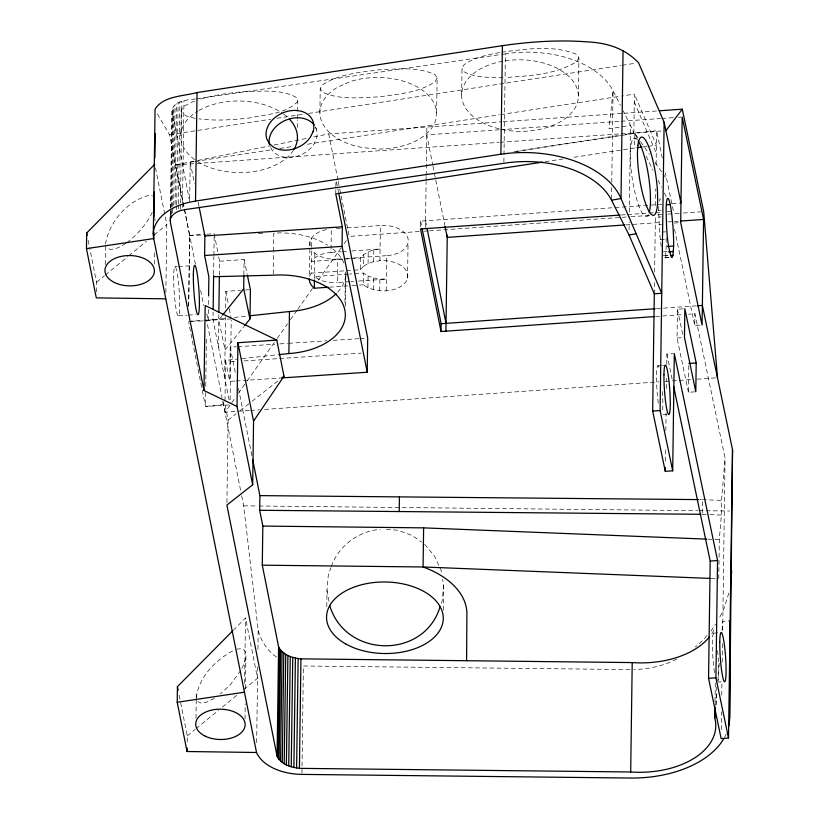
<?xml version="1.0" encoding="UTF-8"?>
<svg xmlns="http://www.w3.org/2000/svg" width="819" height="819" viewBox="0 0 819 819"><rect width="100%" height="100%" fill="white"/><g stroke="black" fill="none" stroke-linecap="round" stroke-linejoin="round"><path stroke-width="0.61" stroke-dasharray="4.09 3.07" d="M702.241 513.083L702.364 499.641L699.805 499.61M257.698 666.881L256.644 743.683M257.934 649.221L258.18 630.302L243.683 505.825L241.687 495.802M694.573 391.851L688.441 392.281L688.799 363.472M96.386 291.861L96.519 282.238L89.64 247.778M105.241 264.547L105.508 245.362M105.528 244.082C108.866 221.888 128.225 199.826 150.368 195.055L152.498 195.966M154.3 264.117L154.494 250.102M154.689 236.087L154.74 232.258M154.893 221.038L154.934 218.243M165.858 292.567L166.81 224.601L155.497 167.997M170.321 214.486L170.506 209.265M170.413 208.118L171.898 110.012C174.754 100.42 187.377 100.01 195.342 98.976M170.813 215.52L170.895 209.162M170.915 207.893L172.307 108.63M171.488 214.189L171.58 207.831M171.591 206.552L172.983 107.299M172.42 212.92L172.492 207.831M172.512 206.552L173.915 106.03M173.689 205.364L175.092 104.832M175.092 204.269L176.505 103.737M176.617 209.654L176.669 205.835M176.689 204.555L178.112 102.764M178.419 208.794L178.47 204.975M178.491 203.706L179.914 101.904M180.886 133.456L181.214 109.848L184.326 106.112L191.196 102.334L197.963 99.959M180.354 209.357L180.426 204.269M180.436 202.989L181.859 101.198M182.453 207.524L182.504 203.706M182.524 202.426L183.947 100.635M193.99 161.64L190.203 162.223L189.66 201.3L171.898 110.012M188.657 306.163L189.65 235.36L169.564 134.766L156.798 112.879M188.667 306.163L189.66 235.35L175.461 164.988L196.652 160.688M187.182 741.891L187.264 735.882L180.385 701.412M195.987 718.191L196.253 699.006M196.273 697.727C198.71 676.883 216.165 659.254 234.285 650.102M196.263 698.556L196.325 693.888M205.682 392.588L205.477 406.449L224.949 404.361L224.99 401.842M205.774 386.261L206.429 336.875M208.395 309.521L208.241 320.823L206.828 313.769M208.466 304.494L208.579 296.959M229.064 399.856L213.001 319.697L213.104 312.111M213.636 274.181L213.882 256.48M213.902 255.211L214.168 236.251M218.376 347.225L218.827 314.783M219.379 275.266L219.574 261.241L218.11 253.736M224.662 377.334L225.512 316.851M225.635 307.934L225.87 291.359L240.581 290.325M225 400.593L225.553 360.391L236.957 359.162M226.914 502.518L228.061 420.086L224.949 404.361M234.838 381.05L229.75 381.388L230.221 347.184L236.589 346.765M230.108 399.805L231.214 320.147M243.888 274.826L244.103 259.521L219.574 261.241M244.594 683.394L245.505 617.946L233.865 629.698M245.024 719.031L245.239 703.736M245.444 688.584L245.946 653.193L244.318 650.071L241.114 648.699L236.537 649.18M273.239 273.915L273.546 252.262M273.566 250.993L273.812 233.159A64.281 39.404 0.8 0 1 327.498 245.116M297.43 127.59L297.532 120.065M297.553 118.806L297.635 112.541M297.655 111.282L297.799 101.249L296.928 97.799C281.173 88.452 261.374 91.574 243.837 91.667C228.747 93.049 213.585 94.994 199.089 99.57M301.935 773.116L303.388 665.99L630.169 669.573M309.971 241.789L309.48 276.965A24.734 15.172 0.8 0 1 311.179 273.157L311.527 247.86M311.548 246.632L311.66 237.991M314.813 253.051L314.435 280.016M319.881 112.633L320.219 88.708L322.174 85.033C338.626 73.956 359.398 72.492 378.532 69.85C397.256 69.124 417.598 66.431 435.094 74.693L437.121 78.01L436.619 113.851M342.792 259.234L311.333 261.435A24.734 15.162 0.8 0 1 331.009 252.416L331.337 228.972M326.781 606.551L327.006 590.264L328.306 574.958L330.907 567.751M335.759 193.878L335.923 181.685M349.877 281.664L337.305 282.545L337.633 259.101A24.734 15.162 0.8 0 1 311.589 249.57M344.963 302.477L345.393 271.908M345.454 306.357L345.915 273.239A64.281 39.404 0.8 0 1 337.018 292.823M353.941 270.168L360.237 269.727L360.401 258.005C365.049 251.986 372.788 249.682 380.067 248.986L349.877 251.095M360.237 269.727L363.482 266.339L363.646 254.607M363.482 266.339L368.059 263.585L373.669 261.66L379.903 260.708A24.734 15.162 0.8 0 1 407.586 274.058A24.734 15.162 0.8 0 1 386.199 290.847C378.224 291.216 369.881 289.68 363.38 284.797L363.544 273.065L349.703 274.037M368.059 263.585L368.222 251.863M367.936 287.643L368.089 275.921L363.544 273.065M373.669 261.66L373.833 249.938M373.515 289.68L373.679 277.958L368.089 275.921M379.903 260.708L380.395 225.532L346.427 227.917M379.74 290.776L379.903 279.044L373.679 277.958M386.199 290.847L386.691 255.671A24.734 15.162 0.8 0 0 408.077 238.892A24.734 15.162 0.8 0 0 380.395 225.532M407.565 278.02L408.046 242.844M420.567 226.72L420.638 221.12L661.926 204.31M425.46 227.518L426.095 181.613M426.115 180.354L426.167 176.556M426.187 175.297L426.863 127.047M443.284 610.175L443.632 585.114L442.598 579.299M461.64 94.943L462.008 68.489L463.974 64.814C474.58 57.115 487.919 54.801 500.522 52.355M503.89 162.029L505.395 53.87A88.329 54.136 0.8 0 1 538.963 52.58L550.061 53.911A88.329 54.136 0.8 0 1 613.052 90.745L620.392 105.303M578.368 96.202L578.91 57.801L576.883 54.484C553.327 44.564 526.32 49.13 501.699 52.14M611.547 198.915L611.701 187.459M611.773 182.371L613.052 90.745L609.019 128.798L630.548 125.45L633.845 133.159L623.75 134.705M629.084 229.842L629.187 222.205M629.33 212.019L630.548 125.45L623.208 110.893M633.845 133.159L634.397 94.083L621.775 96.018M662.305 158.047L656.592 130.702L634.827 133.395L634.633 147.973L571.57 157.657M654.309 293.816L654.494 281.03M654.616 272.072L655.405 215.796M655.548 205.559L655.773 188.933M656.111 164.629L656.592 130.702M665.417 461.128L665.612 447.102M665.847 430.538L666.093 412.694M666.431 388.482L666.574 378.286M666.768 364.271L666.912 354.074L673.085 353.644M688.441 392.281L677.057 338.052L677.446 309.244L684.827 308.722M715.007 701.474L715.274 682.391M716.041 704.862L716.297 687.059M718.775 578.746L719.328 539.639L721.355 515.069L721.559 500.399L725.061 458.149L694.911 313.759L688.564 314.199M721.273 729.647L721.519 711.813M721.754 695.239L721.948 681.224M722.215 662.11L722.501 641.717M722.665 630.241L725.061 458.149M699.641 325.194L694.727 325.542L694.911 313.759M715.837 705.292L716.881 692.567M717.833 681.121L719.307 663.308M722.051 630.231L722.788 621.324L728.92 620.894M443.632 585.114L442.332 600.419L441.031 604.023M668.99 257.473L664.035 257.811L664.874 257.831L665.54 255.845L666.216 246.55A29.679 3.184 86 0 0 666.093 237.438M728.828 593.099L723.894 608.814L718.652 619.348M245.874 657.872L244.123 663.769L241.349 669.379M331.337 566.543C338.329 545.966 358.64 531.091 380.17 529.361M152.273 212.377C146.724 224.037 137.899 233.978 127.774 241.902M437.121 78.01L435.165 81.685C418.704 92.772 397.942 94.226 378.798 96.867C360.073 97.594 339.731 100.297 322.246 92.025L320.219 88.708M578.91 57.801L576.945 61.476C555.906 74.775 529.606 75.665 505.446 77.58M240.796 670.495L230.436 684.571L220.383 694.01M710.923 631.132L715.509 624.303M249.334 410.483L225.102 412.182L235.381 397.624M238.319 393.458L246.396 382.023M247.133 380.978L276.515 339.383M277.242 338.339L287.53 323.781M290.469 319.625L297.072 310.268M297.809 309.224L312.5 288.421M318.376 280.108L341.144 247.86M344.082 243.704L346.283 240.581M221.877 316.001L218.755 319.881L225.051 349.989L243.755 326.72M297.799 101.249C286.148 114.076 266.329 114.25 250.409 117.844C233.384 119.82 216.083 121.11 199.027 118.837M707.043 635.544L702.385 640.827L695.321 647.01M96.519 282.238L104.33 275.839M105.313 275.041L127.764 256.623M128.737 255.825L146.314 241.41M154.115 235.002L166.81 224.601M187.264 735.882L195.076 729.483M196.058 728.675L218.509 710.268M222.41 707.063L237.06 695.055M243.888 689.444L257.555 678.245L245.505 617.946M228.061 420.086L236.056 413.82M240.049 410.688L251.034 402.068M252.037 401.279L279.003 380.118M125.788 243.325L120.547 246.632L114.916 248.935L110.35 249.416L107.146 248.044M214.435 698.29L205.661 702.579L201.095 703.06L197.891 701.688M676.689 659.06C663.554 665.98 648.679 669.195 633.886 669.532M197.891 160.442L268.919 146.038M273.904 145.024L306.306 138.452M313.779 136.937L328.736 133.906L501.842 121.806M169.564 134.766L270.7 119.236M277.017 118.264L303.562 114.189M308.62 113.411L620.863 65.469M622.133 65.274L636.035 63.135M195.25 161.445L273.485 149.447M279.801 148.474L293.683 146.345M307.555 144.216L499.365 114.793M500.634 114.599L620.515 96.212M513.963 151.546L622.491 134.9M516.287 151.576L634.827 133.395L637.725 137.551M633.548 138.554L638.329 137.827M545.096 161.732L562.745 159.019M647.235 216.062L649.631 215.694M196.601 98.792L500.337 54.607M501.597 54.423L505.395 53.87M643.089 146.918L646.723 146.468M647.931 146.314L656.398 145.25L634.397 94.083M206.654 320.434L226.73 318.274M234.254 317.465L248.065 315.97M242.025 358.62L277.487 354.781M503.112 121.714L622.563 113.36M623.832 113.278L656.879 110.964M499.191 129.801L426.75 134.859L432.749 164.865M500.46 129.709L619.911 121.355M621.191 121.263L660.585 118.509M661.854 118.427L673.29 117.629M678.378 117.271L680.917 117.097M175.461 164.988L499.017 142.352M500.286 142.26L620.024 133.886M621.304 133.794L662.059 130.948M672.061 203.614L680.988 202.979M336.363 228.614L341.4 228.266M661.138 246.437L659.53 232.268L658.66 210.391L661.138 210.217M621.304 214.987L626.392 214.629M627.661 214.547L648.013 213.124M649.283 213.032L654.371 212.684M655.64 212.592L660.728 212.234M667.086 211.793L673.443 211.353L665.417 172.963M419.308 231.521L349.222 236.425L340.98 195.168M424.406 231.173L428.235 230.897M429.504 230.815L620.792 217.424M622.071 217.332L629.719 216.8M630.999 216.707L648.853 215.458M657.78 214.834L661.609 214.568M667.976 214.128L682.012 213.145M683.281 213.053L702.415 211.712M658.701 217.076L661.179 216.902M625.788 224.887L661.496 222.389M667.874 221.939L672.972 221.58M674.252 221.499L679.35 221.14M658.998 224.539L661.476 224.365M331.009 252.416L341.073 251.709M342.332 251.628L348.618 251.187M662.008 232.094L665.724 231.838M337.633 259.101L345.178 258.579M346.437 258.487L386.691 255.671M344.041 259.152L360.401 258.005M660.268 239.742L666.451 239.302M311.169 273.157L345.137 270.782M346.396 270.7L352.692 270.26M663.349 251.832L667.055 251.576M348.454 274.13L314.486 276.505A24.734 15.162 0.8 0 0 337.305 282.545M663.093 255.794L668.048 255.456M665.54 255.845L668.017 255.671M664.874 257.831L669.819 257.483M351.136 281.582L353.654 281.408M358.681 281.05L386.363 279.115L379.903 279.044M245.495 289.987L249.171 289.731M329.412 287.172L350.798 285.677M352.057 285.585L358.353 285.145M359.613 285.063L363.38 284.797M656.469 308.64L696.007 305.866M655.528 316.513L682.207 314.639M677.057 338.052L684.479 337.541M657.647 365.919L661.353 365.653M662.591 365.571L665.069 365.397M250.614 410.401L259.541 409.776M264.639 409.418L658.814 381.849M665.192 381.398L677.948 380.507M679.217 380.425L691.973 379.525M697.082 379.177L716.216 377.835M662.95 414.772L666.666 414.506M713.533 633.169L718.437 632.821M717.598 682.104L721.273 681.848M674.498 223.024L678.214 222.758M195.413 264.158L189.66 235.35L205.61 234.285M206.838 234.203L214.199 233.722L217.864 252.487M188.452 321.335L203.184 320.352M204.412 320.27L213.001 319.697M231.234 318.878L206.685 320.516L222.082 397.655M237.858 346.683L274.774 344.236M279.863 343.898L287.5 343.386M288.779 343.304L326.965 340.776M333.323 340.356L358.783 338.677M360.053 338.585L366.421 338.165M230.016 361.844L236.384 361.425M244.021 360.913L278.388 358.63M279.658 358.538L361.128 353.122M236.107 380.958L280.661 377.999M228.808 404.944L205.487 406.49L188.708 322.584M174.754 266.81L177.211 266.646M178.44 266.564L191.974 265.673M178.603 315.765L187.213 315.192M188.442 315.11L195.823 314.629M189.65 235.36L202.406 235.022M258.507 233.558L263.605 233.425M190.919 321.273L205.764 320.884M503.091 77.57C490.008 77.355 475.952 78.051 464.035 71.806L462.008 68.489M243.683 505.825L257.75 505.978M259.029 505.988L697.665 510.677M698.945 510.687L729.647 511.015M702.364 499.641L721.559 500.399M702.231 514.312L708.609 514.557M709.889 514.608L721.355 515.069M707.851 539.178L719.328 539.639M711.127 578.439L716.226 578.644M386.466 529.248L397.85 530.251L412.182 535.503L421.55 542.106M195.229 118.407L186.865 116.216L182.084 113.298L181.214 109.848M276.474 657.043C267.434 650.685 260.985 640.949 258.18 630.302M424.672 544.307L434.49 556.07L440.96 569.993L441.779 574.651M640.622 141.718L649.324 154.197M655.118 162.531L662.366 172.932M663.093 173.976L666.717 179.177M269.871 146.038L270.27 146.785M270.761 147.686L272.205 150.409L275.962 153.9A24.734 18.919 -22.2 0 0 313.749 144.369L316.216 139.302A24.734 18.919 -22.2 0 0 315.376 126.914M634.827 133.395L637.663 139.117M646.181 156.316L652.999 170.076M658.107 180.395L661.517 187.275M664.363 193.008L666.625 197.594M634.275 101.914L656.275 153.122M315.438 127.047L316.359 129.187M674.569 229.351L694.727 325.542M677.446 309.244L682.862 335.125M666.912 354.074L672.645 381.511M244.103 259.521L247.123 273.986M222.829 401.341L225.102 412.182M432.995 166.114L444.737 224.877M425.552 220.782L426.801 227.037M420.638 221.12L421.887 227.375M328.736 133.906L337.981 180.16M338.227 181.419L339.476 187.664M339.731 188.913L340.724 193.919M336.455 181.746L338.452 191.748M230.221 347.184L235.462 373.382M238.452 388.349L251.914 455.702M225.553 360.391L229.75 381.388M200.675 290.458L203.685 305.487M222.922 401.853L240.684 490.796M179.146 695.259L180.139 700.184M88.155 240.387L89.394 246.539M190.203 162.223L194.431 183.466M198.167 202.211L198.915 205.958M225.87 291.359L228.306 303.869M229.279 308.876L230.989 317.629M327.006 590.264L329.269 603.06M309.951 245.731A24.734 15.162 0.8 0 1 328.788 229.228M726.197 734.039A98.935 60.637 0.8 0 1 724.61 737.264M658.66 210.391A29.679 3.184 86 0 1 658.814 205.907M659.326 201.085A29.679 3.184 86 0 1 660.831 199.119M658.302 403.235A24.734 2.652 86 0 1 656.551 374.324A24.734 2.652 86 0 1 659.131 367.608M662.417 391.523A24.734 2.652 86 0 1 662.428 412.295M714.485 672.614A24.734 2.652 86 0 1 712.407 645.249A24.734 2.652 86 0 1 714.229 633.179M717.628 650.675A24.734 2.652 86 0 1 718.15 680.456M648.433 214.527A39.578 8.251 81.3 0 1 636.936 200.061A39.578 8.251 81.3 0 1 630.282 153.777L630.743 146.478A39.578 8.251 81.3 0 1 637.346 139.885M713.881 630.046A77.334 47.4 0.8 0 1 710.288 635.81M332.985 249.068A64.281 39.404 0.8 0 1 343.878 263.012M293.489 150.205A58.374 35.78 0.8 0 1 195.557 160.268M194.656 159.623A58.374 35.78 0.8 0 1 197.85 111.108M198.945 110.463A58.374 35.78 0.8 0 1 282.586 113.319M283.487 113.964A58.374 35.78 0.8 0 1 287.582 117.312M505.088 60.852A58.374 35.78 0.8 0 1 576.545 104.945A58.374 35.78 0.8 0 1 479.801 121.161A58.374 35.78 0.8 0 1 502.651 61.251M343.079 84.756L337.1 87.51A58.374 35.78 0.8 0 0 362.971 147.645L378.071 149.027A58.374 35.78 0.8 0 0 434.674 104.576A58.374 35.78 0.8 0 0 349.222 81.951L343.079 84.756M173.669 276.208A24.734 2.549 86.2 0 0 177.928 315.745A24.734 2.549 86.2 0 0 178.419 281.9A24.734 2.549 86.2 0 0 173.669 276.208"/><path stroke-width="1.23" d="M728.736 726.33A98.935 60.637 0.8 0 0 729.616 718.468L730.149 620.812M697.276 305.784L702.385 305.426L702.088 325.03L680.691 222.594L682.186 117.004L703.582 219.441L702.385 305.426L732.534 449.785L729.616 718.468M466.584 660.718L466.902 614.096A87.592 53.685 0.8 0 0 423.075 566.973L423.618 527.866L262.838 526.074L259.684 510.278L259.889 495.618L252.661 459.449M165.776 298.853L96.304 297.87L86.466 248.638L86.681 233.005L154.76 164.302M153.307 234.408L155.067 109.173C163.257 95.905 183.272 96.294 197.051 92.557L502.416 45.669C530.661 41.574 559.357 39.701 587.858 41.912C607.329 42.905 624.641 48.311 638.564 62.746L664.127 122.277L680.988 202.989M153.757 236.046L153.726 238.564L256.521 752.497A47.144 28.89 0.8 0 0 301.924 774.395L631.203 778.05A98.935 60.637 0.8 0 0 724.016 738.328M154.023 217.168L154.371 191.994M154.852 157.924L155.2 133.671M715.407 710.38L714.782 718.007A77.334 47.4 0.8 0 1 630.691 771.979L302.272 768.386C292.885 768.13 281.685 765.263 277.078 756.234L226.883 505.057L252.682 484.807L237.029 406.449L203.992 390.52L170.372 222.246L170.403 216.902M170.229 220.843L170.813 215.52M256.521 752.497L187.049 751.514L177.211 702.272L177.426 686.639L232.965 630.599M187.049 751.514L187.101 747.911M86.466 248.638L153.726 238.564A56.736 34.787 0.8 0 1 189.087 202.303L195.516 201.064L197.051 92.557M208.599 295.7L208.865 276.853L204.607 255.508L204.883 235.954L199.16 207.207M203.992 390.52L205.17 305.548L276.771 340.09L283.988 376.197L253.562 421.089L252.682 484.807M213.145 309.582L213.616 275.44M218.868 312.223L219.359 276.535M237.029 406.449L237.919 342.731L276.771 340.09M244.533 325.747L249.99 318.96L243.693 288.841L243.878 276.095M249.99 318.96L250.399 289.639L247.379 275.184M277.078 756.234L278.603 646.826L262.285 565.182L262.838 526.074M277.958 757.903L279.484 648.494L278.603 646.826M279.125 759.51L280.651 650.102L279.484 648.494M280.569 761.025L282.094 651.627L280.651 650.102M282.279 762.438L283.804 653.04L282.094 651.627M278.747 354.647L288.882 353.552L289.465 311.517A64.281 39.404 0.8 0 0 336.148 293.693M284.213 763.738L285.749 654.34L283.804 653.04M286.374 764.895L287.899 655.497L285.749 654.34M288.718 765.908L290.254 656.51L287.899 655.497M291.226 766.758L292.762 657.36L290.254 656.51M293.878 767.444L295.403 658.036L292.762 657.36M296.611 767.946L298.147 658.537L295.403 658.036M299.426 768.253L300.952 658.855L298.147 658.537M328.163 287.254L314.322 288.227L314.435 280.016M281.931 377.917L367.219 372.246L342.066 246.365L342.342 226.802L335.759 193.878L542.567 162.111M367.219 372.246L367.69 338.083L338.697 192.997M399.232 511.547L399.426 496.918M654.258 316.605L441.011 331.511L441.124 323.7L422.143 228.624M445.925 331.183L447.266 235.145M170.772 218.069C173.178 212.786 179.228 210.514 184.603 209.664L503.869 163.298A88.329 54.136 0.8 0 1 611.527 200.184L629.012 234.93L654.309 293.816L661.732 293.294L621.007 198.526A98.935 60.637 0.8 0 0 500.9 154.218L502.416 45.669M623.064 50.891L621.007 198.526L611.527 200.184M630.691 771.979L632.217 662.581A77.334 47.4 0.8 0 0 709.571 636.732M673.689 386.496L710.186 561.066L708.548 678.316L721.15 738.574L728.511 738.052L715.919 677.804L717.557 560.554L674.324 353.552L672.686 470.802L665.274 471.324L652.671 411.066L654.309 293.816M672.686 470.802L660.094 410.544L664.127 122.277M665.274 471.324L665.325 467.495M696.201 362.96L695.802 391.769L684.479 337.541L684.827 308.722L696.201 362.96L688.799 363.472M714.782 718.007L714.936 706.562M728.511 738.052L732.534 449.785M670.188 204.504A29.679 3.184 86 0 0 666.082 209.869C666.605 225.686 666.318 242.189 671.467 257.299L672.297 257.309L672.962 255.333L673.638 246.028A29.679 3.184 86 0 0 670.188 204.504L666.471 204.76M730.988 580.333L731.674 570.935M440.172 606.429C424.426 659.776 345.208 658.312 329.678 605.384M665.878 130.671L682.299 109.183L703.695 211.63L717.485 377.743M222.655 315.028L243.693 288.841M281.992 377.774L283.988 376.197M195.516 201.064L500.9 154.218M629.012 234.93L636.179 233.835M177.211 702.272L244.471 692.198M637.049 147.676L641.881 147.072M249.314 315.837L289.465 311.517M659.418 110.79L682.299 109.183M620.024 215.08L420.536 228.962L441.011 331.511M624.508 224.979L447.235 237.377L444.983 226.126M680.63 221.048L703.582 219.441M667.444 246.458L673.638 246.028M668.468 251.822L673.423 251.484M670.495 255.508L672.962 255.333M655.19 308.722L441.124 323.7M652.671 411.066L660.094 410.544M710.186 561.066L717.557 560.554M708.548 678.316L715.919 677.804M204.883 235.954L342.342 226.802M204.607 255.508L342.066 246.365M213.913 276.72L273.229 275.194A64.291 39.435 0.8 0 1 344.86 310.125A64.281 39.404 0.8 0 1 288.882 353.552M259.889 495.618L698.525 499.6M259.684 510.278L700.951 514.291M262.285 565.182L423.075 566.973L709.858 578.388M300.952 658.855L632.217 662.581M423.618 527.866L706.582 539.127M427.047 228.296L446.038 323.372M237.919 342.731L253.562 421.089M177.426 686.639L178.163 690.335M86.681 233.005L87.172 235.462M314.312 288.227A24.734 15.172 0.8 0 1 309.265 278.941M638.196 141.022A39.578 8.251 81.3 0 1 650.276 191.953L650.511 200.85A39.578 8.251 81.3 0 1 649.211 212.479M269.543 144.85A24.734 18.919 -22.2 0 1 284.92 120.557A24.734 18.919 -22.2 0 1 314.025 124.826M289.394 119.103A58.374 35.78 0.8 0 1 294.072 149.242M637.909 145.383L637.448 152.672A39.578 8.251 81.3 0 0 647.133 207.473A39.578 8.251 81.3 0 0 657.677 199.754L657.452 190.858A39.578 8.251 81.3 0 0 648.003 144.943A39.578 8.251 81.3 0 0 637.909 145.383M312.991 131.808L310.534 136.886A24.734 18.847 -23.3 0 1 272.87 146.714L269.123 143.243L266.799 138.902A24.734 18.847 -23.3 0 1 290.243 110.76A24.734 18.847 -23.3 0 1 312.991 131.808M193.356 274.908A24.734 2.549 86.2 0 0 197.614 314.445A24.734 2.549 86.2 0 0 198.106 280.6A24.734 2.549 86.2 0 0 193.356 274.908M345.782 643.969A58.374 35.78 0.8 0 0 441.973 625.747A58.374 35.78 0.8 0 0 366.943 583.558A58.374 35.78 0.8 0 0 345.782 643.969M663.953 374.805A24.734 2.652 86 0 0 668.437 414.322A24.734 2.652 86 0 0 668.908 380.477A24.734 2.652 86 0 0 663.953 374.805M719.778 642.055A24.734 2.652 86 0 0 724.262 681.572A24.734 2.652 86 0 0 724.733 647.727A24.734 2.652 86 0 0 719.778 642.055M205.2 736.158A24.734 15.162 0.8 0 0 244.912 726.678A24.734 15.162 0.8 0 0 211.159 710.216A24.734 15.162 0.8 0 0 205.2 736.158M114.455 282.524A24.734 15.162 0.8 0 0 154.167 273.034A24.734 15.162 0.8 0 0 120.413 256.572A24.734 15.162 0.8 0 0 114.455 282.524"/></g></svg>
